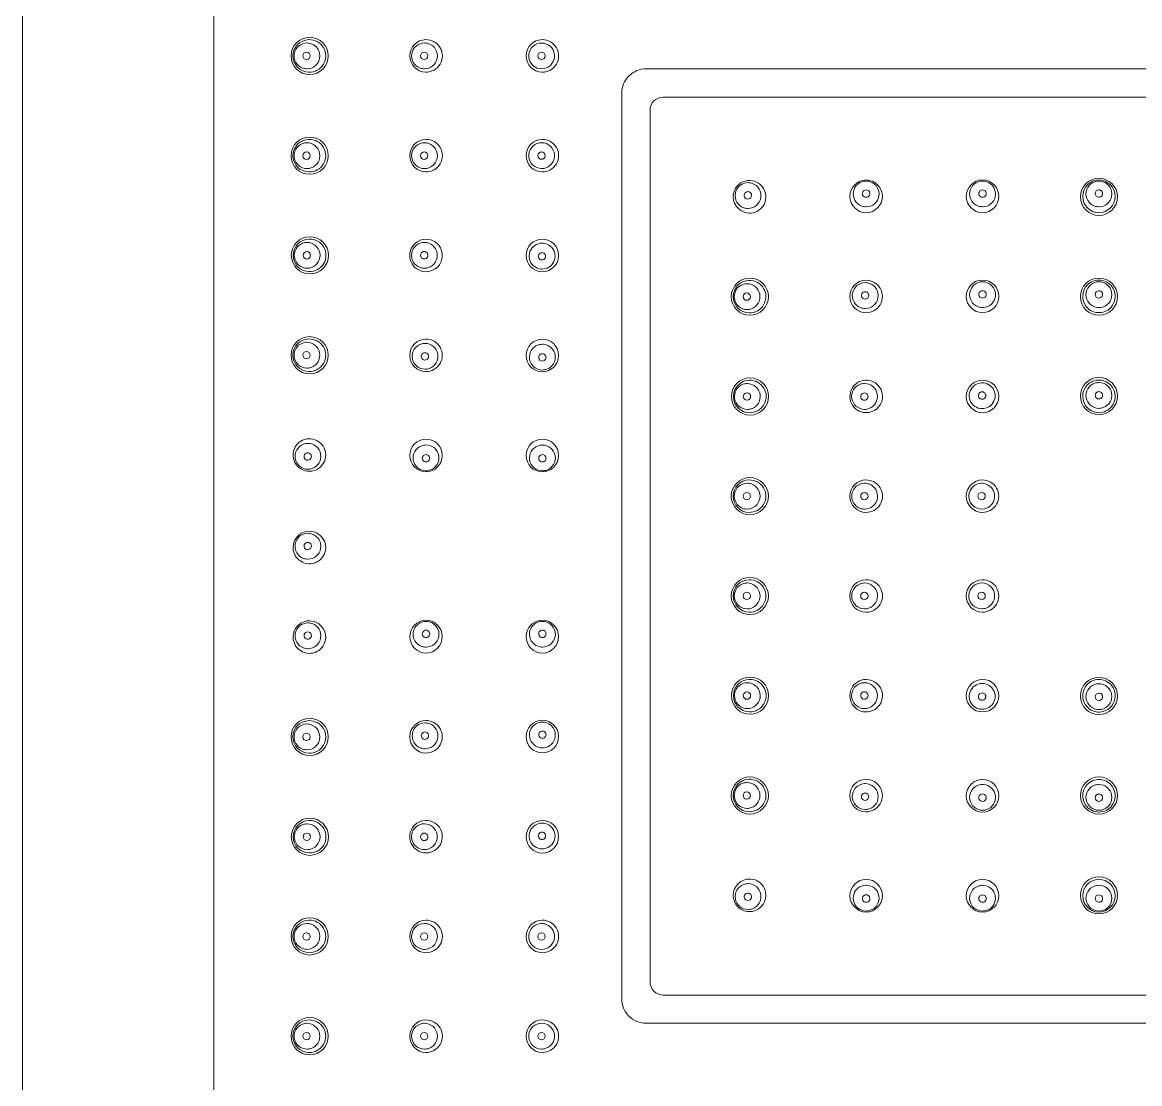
# Model space of a CAD drawing. Header units: metres. Extents: x -232 to 581, y 30 to 789.
# Drawn here: x 227.6627 to 227.7665, y 535.7945 to 535.893 of the extents above; entities that cross this region are included whole.
import ezdxf

# ---------------------------------------------------------------- set-up
doc = ezdxf.new("R2010")
doc.units = ezdxf.units.M
doc.layers.add('baños', color=140, linetype='Continuous', lineweight=0)
doc.styles.get("Standard").update_dxf_attribs({"font": 'arial.ttf'})

# ---------------------------------------------------------------- blocks, each defined once
blk = doc.blocks.new('A$C3bae67db')
at = {"layer": 'baños'}
for p, q in [((0.05567767941755619, 0.142043857970684), (0.05567767969631632, 0.05795731748658994)), ((0.1443225757108735, 0.142043857970684), (0.1443225754321134, 0.05795731748658994)), ((0.05830638234982644, 0.1404659088862488), (0.05830638234982644, 0.05953413947369057)), ((0.1416938727786032, 0.1404659088862488), (0.1416938727786032, 0.05953413947369057)), ((0.05953425239812304, 0.05830626942536554), (0.1404660027303066, 0.05830626942536554)), ((0.05795743052766511, 0.05567756672882496), (0.1420428246007646, 0.05567756672882496))]:
    blk.add_line(p, q, dxfattribs=at)
for points in [[(0.2000001275641807, 0.2000000241799569), (1.275641352549428e-07, 0.2000000241799569), (1.275641352549428e-07, 2.417995403902751e-08), (0.2000001275641807, 2.417995403902751e-08)], [(0.1822216636463319, 0.1822215602621071), (0.01777859148198413, 0.1822215602621071), (0.01777859148198413, 0.0177784880978038), (0.1822216636463319, 0.0177784880978038)]]:
    blk.add_lwpolyline(points, close=True, dxfattribs=at)
for centre, radius in [((0.06756904067282221, 0.1000025628189221), 0.001726273626168971), ((0.0768350682250798, 0.1000025628189221), 0.001726273626168971), ((0.08607355345083079, 0.1000025633621178), 0.001726273626168971), ((0.1139267016775989, 0.1000025633621178), 0.001726273626168971), ((0.1231651869033499, 0.1000025628189221), 0.001726273626168971), ((0.1324312144556075, 0.1000025628189221), 0.001726273626168971), ((0.09537011069431856, 0.0891052716333931), 0.0003427381330779128), ((0.1046301444341111, 0.0891052716333931), 0.0003427381330779128), ((0.0768350682250798, 0.0675740050237934), 0.001726273626168971), ((0.0861115584927461, 0.06759639730619682), 0.001726273626168971), ((0.09536712332959496, 0.0675740050237934), 0.001726273626168971), ((0.1046331317988347, 0.0675740050237934), 0.001726273626168971), ((0.1138886966356836, 0.06759639730619682), 0.001726273626168971), ((0.1231651869033499, 0.0675740050237934), 0.001726273626168971), ((0.05448229008286809, 0.04822083048440717), 0.0003427381330779128), ((0.06374232382266065, 0.04822083048440717), 0.0003427381330779128), ((0.1362579313056553, 0.04822083048440717), 0.0003427381330779128), ((0.1455179650454479, 0.04822083048440717), 0.0003427381330779128), ((0.0544796976509847, 0.02668658888557829), 0.001726273626168971), ((0.06374570612022445, 0.02668658888557829), 0.001726273626168971), ((0.07300127095707332, 0.0267089811679817), 0.001726273626168971), ((0.08227776122473962, 0.02668658888557829), 0.001726273626168971), ((0.1177224939035764, 0.02668658888557829), 0.001726273626168971), ((0.1269989841712427, 0.0267089811679817), 0.001726273626168971), ((0.1362545490080915, 0.02668658888557829), 0.001726273626168971), ((0.1455205574773313, 0.02668658888557829), 0.001726273626168971)]:
    blk.add_circle(centre, radius, dxfattribs=at)
for centre, radius, start, end in [((0.06752492246909014, 0.09998721846408642), 0.00152379913724904, 0.4815084169714707, 179.5184915830285), ((0.06729974801027083, 0.1000101427001923), 0.001193729488785252, 359.5143326426547, 160.681163080058), ((0.07680050007337513, 0.1000014306518366), 0.001506514668338149, 126.6365019344265, 180.0534909585633), ((0.07665631512116988, 0.1000060685709556), 0.001197938431549503, 359.8323604302385, 160.4660116733307), ((0.07680935043521231, 0.0999902052850743), 0.00152080370815291, 62.66042759306035, 126.6516953464654), ((0.0768158139161983, 0.1000000324133552), 0.001509106328667489, 15.44699995191785, 62.70706108587409), ((0.08609280775971229, 0.1000000329565509), 0.001509106328667489, 117.2929389141259, 164.5530000480822), ((0.08601186279378226, 0.1000060691141798), 0.001197938431549503, 19.53398832666936, 180.1676395697615), ((0.08609927124069827, 0.09999020582829843), 0.00152080370815291, 53.34830465353465, 117.3395724069396), ((0.08610812160253545, 0.1000014311950324), 0.001506514668338149, 359.9465090414367, 53.3634980655735), ((0.1138921335258942, 0.1000014311950324), 0.001506514668338149, 126.6365019344265, 180.0534909585633), ((0.1139883923346474, 0.1000060691141798), 0.001197938431549503, 359.8323604302385, 160.4660116733307), ((0.1139009838877314, 0.09999020582829843), 0.00152080370815291, 62.66042759306035, 126.6516953464654), ((0.1139074473687174, 0.1000000329565509), 0.001509106328667489, 15.44699995191785, 62.70706108587409), ((0.1231844412122314, 0.1000000324133552), 0.001509106328667489, 117.2929389141259, 164.5530000480822), ((0.1233439400072598, 0.1000060685709556), 0.001197938431549503, 19.53398832666936, 180.1676395697615), ((0.1231909046932174, 0.0999902052850743), 0.00152080370815291, 53.34830465353465, 117.3395724069396), ((0.1231997550550545, 0.1000014306518366), 0.001506514668338149, 359.9465090414367, 53.3634980655735), ((0.1324753326595669, 0.09998721846408642), 0.00152379913724904, 0.4815084169714707, 179.5184915830285), ((0.1327005071181588, 0.1000101427001923), 0.001193729488785252, 19.31883691994197, 180.4856673573453), ((0.06752492246909014, 0.1000179995156927), 0.001523851350039296, 180.6758761340693, 359.3241238659307), ((0.0672976013526636, 0.09999550554436354), 0.001194191915340333, 179.7832012068268, 340.6623966942979), ((0.06733929721934828, 0.09999552636644893), 0.001235887417606161, 160.6482721695431, 179.7914807641896), ((0.06726274891474304, 0.1000045086041936), 0.0003407503923429775, 359.2459407059762, 180.7540592940236), ((0.06726274891474304, 0.1000005923474347), 0.0003407213562947965, 180.0955432162111, 359.9044567837889), ((0.06728559987385552, 0.1000025060600578), 0.001207837290240649, 340.537568001467, 359.8822677890739), ((0.07680047862771744, 0.1000036135259492), 0.001506496842203655, 180.1365117840078, 235.2142598131893), ((0.0766619757325202, 0.1000025931878596), 0.001204436081000226, 160.4002387764176, 180.1222094087611), ((0.07665547595178168, 0.09999905347057592), 0.001197933953633447, 179.9535721002179, 340.4661922248824), ((0.0766313511673502, 0.1000034532294691), 0.0003418063086853633, 359.4251909468629, 180.574809053137), ((0.0766313511673502, 0.1000016607745167), 0.0003417930261405343, 180.2743482528581, 359.7256517471419), ((0.07664981364308687, 0.1000025335788948), 0.001204434782080665, 340.4002334721913, 0.001426747796174793), ((0.07682200609218626, 0.100002391987168), 0.001502509496179472, 325.0549561738853, 15.42316380291073), ((0.08608661558372432, 0.1000023925303921), 0.001502509496179472, 164.5768361970892, 214.9450438261147), ((0.08601836427186527, 0.1000025341220905), 0.001204434782080665, 179.9985732522038, 199.5997665278087), ((0.08601270196317046, 0.09999905401377163), 0.001197933953633447, 199.5338077751176, 0.04642789978211763), ((0.0860008266408272, 0.1000034537726933), 0.0003418063086853633, 359.4251909468629, 180.574809053137), ((0.0860008266408272, 0.1000016613177408), 0.0003417930261405343, 180.2743482528581, 359.7256517471419), ((0.08610814304819314, 0.1000036140691734), 0.001506496842203655, 304.7857401868107, 359.8634882159906), ((0.08600620218243193, 0.1000025937310554), 0.001204436081000226, 359.8777905912389, 19.59976122358242), ((0.1138921120802365, 0.1000036140691734), 0.001506496842203655, 180.1365117840078, 235.2142598131893), ((0.1139940529459977, 0.1000025937310554), 0.001204436081000226, 160.4002387764176, 180.1222094087611), ((0.1139875531652592, 0.09999905401377163), 0.001197933953633447, 179.9535721002179, 340.4661922248824), ((0.1139994284876025, 0.1000034537726933), 0.0003418063086853633, 359.4251909468629, 180.574809053137), ((0.1139994284876025, 0.1000016613177408), 0.0003417930261405343, 180.2743482528581, 359.7256517471419), ((0.1139818908565644, 0.1000025341220905), 0.001204434782080665, 340.4002334721913, 0.001426747796174793), ((0.1139136395447053, 0.1000023925303921), 0.001502509496179472, 325.0549561738853, 15.42316380291073), ((0.1231782490362434, 0.100002391987168), 0.001502509496179472, 164.5768361970892, 214.9450438261147), ((0.1233504414853428, 0.1000025335788948), 0.001204434782080665, 179.9985732522038, 199.5997665278087), ((0.1233447791768754, 0.09999905347057592), 0.001197933953633447, 199.5338077751176, 0.04642789978211763), ((0.1233689039610795, 0.1000034532294691), 0.0003418063086853633, 359.4251909468629, 180.574809053137), ((0.1233689039610795, 0.1000016607745167), 0.0003417930261405343, 180.2743482528581, 359.7256517471419), ((0.1231997765007122, 0.1000036135259492), 0.001506496842203655, 304.7857401868107, 359.8634882159906), ((0.1233382793959095, 0.1000025931878596), 0.001204436081000226, 359.8777905912389, 19.59976122358242), ((0.1324753326595669, 0.1000179995156927), 0.001523851350039296, 180.6758761340693, 359.3241238659307), ((0.1327146552545742, 0.1000025060600578), 0.001207837290240649, 180.1177322109262, 199.462431998533), ((0.1327026537757661, 0.09999550554436354), 0.001194191915340333, 199.3376033057018, 0.2167987931731728), ((0.1327375062136866, 0.1000045086041936), 0.0003407503923429775, 359.2459407059762, 180.7540592940236), ((0.1327375062136866, 0.1000005923474347), 0.0003407213562947965, 180.0955432162111, 359.9044567837889), ((0.1326609579090814, 0.09999552636644893), 0.001235887417606161, 0.2085192358103739, 19.35172783045692), ((0.07680913716711757, 0.1000129524994904), 0.001519107682017091, 235.1470028587918, 325.0064798470243), ((0.08609948450879301, 0.1000129530427145), 0.001519107682017091, 214.9935201529758, 304.8529971412081), ((0.1139007706196367, 0.1000129530427145), 0.001519107682017091, 235.1470028587918, 325.0064798470243), ((0.1231911179613121, 0.1000129524994904), 0.001519107682017091, 214.9935201529758, 304.8529971412081), ((0.06752527882002823, 0.08917733031159258), 0.001523801172583426, 0.5747514779052038, 179.4262465459042), ((0.06730058426768437, 0.08919975367322053), 0.001193765215403577, 359.6365954075218, 160.6779287406165), ((0.07680929635802158, 0.08918567323299698), 0.001515209523409549, 0.2469365196410936, 179.7554027190644), ((0.07665732812273518, 0.0891941807547525), 0.001198002774692498, 4.349572792468204, 160.4590152359306), ((0.08610443643209464, 0.08918427319206756), 0.001515209523409549, 0.244597280935595, 179.7530634803589), ((0.08603850400498914, 0.08917485403923564), 0.001195045438537086, 21.80722765049478, 157.7672225745089), ((0.0953673287696688, 0.0891897944403226), 0.001508196546264781, 359.5063520397071, 180.4925711315599), ((0.0953710932307672, 0.08911670710454445), 0.001200198361899698, 180.0407498063049, 160.2387492971683), ((0.1046329263587609, 0.0891897944403226), 0.001508196546264781, 359.5074288684401, 180.4936479602929), ((0.1046291618976625, 0.08911670710454445), 0.001200198361899698, 19.76125070283169, 359.9592501936951), ((0.113895818696335, 0.08918427319206756), 0.001515209523409549, 0.2469365196410936, 179.7554027190644), ((0.1139617511234405, 0.08917485403923564), 0.001195045438537086, 22.2327774254911, 158.1927723495052), ((0.1231909587704081, 0.08918567323299698), 0.001515209523409549, 0.244597280935595, 179.7530634803589), ((0.1233429270056945, 0.0891941807547525), 0.001198002774692498, 19.54098476406944, 175.6504272075318), ((0.1324749763084014, 0.08917733031159258), 0.001523801172583426, 0.5737534540958034, 179.4252485220948), ((0.1326996708607453, 0.08919975367322053), 0.001193765215403577, 19.32207125938354, 180.3634045924782), ((0.06731282925346704, 0.08919229810322093), 0.001207791056576054, 160.5363707333084, 180.0027336194925), ((0.06726370329096198, 0.08919407473907626), 0.0003407568798300127, 359.346075732061, 180.3246311100405), ((0.07666289127263326, 0.08919085208759014), 0.001204359554630129, 160.3983028553304, 180.0015083034943), ((0.07663254876996461, 0.08919135762729269), 0.0003418119665338834, 359.8484264500146, 180.1447206987231), ((0.07664612589400122, 0.08919191523292369), 0.001209345381516621, 340.4185567370939, 4.416346836907331), ((0.08603844434941266, 0.08915878990091386), 0.001201160736598691, 157.0568312886519, 212.9165601568608), ((0.08602225556199983, 0.08915283907781912), 0.0003418119665338834, 359.8552793012769, 180.1515735499855), ((0.08603844435623387, 0.08915878990261916), 0.001201160729709154, 351.2970901245022, 22.51761903481964), ((0.09529917106959829, 0.08913625529719837), 0.001128460337495796, 160.0025846814546, 181.0359251744131), ((0.1047010840588314, 0.08913625529719837), 0.001128460337495796, 358.9640748255869, 19.99741531854547), ((0.1139618107721958, 0.08915878990261916), 0.001201160729709154, 157.4823809651803, 188.7029098754976), ((0.1139779995664298, 0.08915283907781912), 0.0003418119665338834, 359.8484264500146, 180.1447206987231), ((0.113961810779017, 0.08915878990091386), 0.001201160736598691, 327.0834398431392, 22.94316871134812), ((0.1233541292344285, 0.08919191523292369), 0.001209345381516621, 175.5836531630927, 199.5814432629045), ((0.1233677063584651, 0.08919135762729269), 0.0003418119665338834, 359.8552793012769, 180.1515735499855), ((0.1233373638557964, 0.08919085208759014), 0.001204359554630129, 359.9984916965058, 19.6016971446696), ((0.1327365518374677, 0.08919407473907626), 0.0003407568798300127, 359.6753688899595, 180.6539242679389), ((0.13268742587519, 0.08919229810322093), 0.001207791056576054, 359.9972663805075, 19.46362926669158), ((0.06752527855149992, 0.08920814127750276), 0.001523803867774046, 180.5847748674714, 359.4162231563053), ((0.06729877940477991, 0.08918466896670196), 0.001193765217027741, 179.636596389109, 340.6779286321186), ((0.06726369211531846, 0.08919018572040471), 0.0003407458622599414, 179.6707068420732, 359.9999999999364), ((0.06728653441490451, 0.08919212453655945), 0.001207791059114692, 340.5363707599155, 0.002732610598238034), ((0.07680929608221732, 0.08919918448349762), 0.001515211808342921, 180.2663152946292, 359.7360239440766), ((0.07665652931444811, 0.08918731661173496), 0.001198002720139636, 179.8324281218217, 340.459017457677), ((0.07663254866423586, 0.08918959001353954), 0.0003418119665339049, 179.8484264500145, 0.1447206987231602), ((0.08610443670789891, 0.0891977844425682), 0.001515211808342921, 180.2639760559234, 359.7336847053708), ((0.08603844434895791, 0.08915878990125492), 0.001201160737011495, 212.9165601055092, 351.2970902225019), ((0.08602225566772859, 0.0891510714640944), 0.0003418119665339049, 179.8552793012768, 0.1515735499854856), ((0.09536732874329346, 0.08918700170280403), 0.001508175096699564, 180.3864785172691, 359.6124446539787), ((0.1046329263851362, 0.08918700170280403), 0.001508175096699564, 180.3875553460212, 359.6135214827309), ((0.1138958184205308, 0.0891977844425682), 0.001515211808342921, 180.2663152946292, 359.7360239440766), ((0.1139618107794718, 0.08915878990125492), 0.001201160737011495, 188.7029097774981, 327.0834398944908), ((0.1139779994607011, 0.0891510714640944), 0.0003418119665339049, 179.8484264500145, 0.1447206987231602), ((0.1231909590462124, 0.08919918448349762), 0.001515211808342921, 180.2639760559234, 359.7336847053708), ((0.1233437258139816, 0.08918731661173496), 0.001198002720139636, 199.5409825423229, 0.1675718781782871), ((0.1233677064641938, 0.08918959001353954), 0.0003418119665339049, 179.8552793012768, 0.1515735499854856), ((0.1324749765769297, 0.08920814127750276), 0.001523803867774046, 180.5837768436947, 359.4152251325286), ((0.1327137207135252, 0.08919212453655945), 0.001207791059114692, 179.9972673894018, 199.4636292400845), ((0.1327014757236498, 0.08918466896670196), 0.001193765217027741, 199.3220713678814, 0.3634036108910048), ((0.1327365630131112, 0.08919018572040471), 0.0003407458622599414, 180.0000000000635, 0.3292931579268081), ((0.06752622073366865, 0.0783676869765415), 0.001523560504830024, 0.5584262577229699, 179.4438626310407), ((0.06730323483333223, 0.07838901595476244), 0.001193893552601191, 359.6382842799194, 160.6700129615116), ((0.07682554912815931, 0.07837585614284848), 0.001510635915196017, 359.5106951228642, 180.5562638595077), ((0.07673669497097535, 0.07829296384556272), 0.001200943033476937, 359.9331528515922, 160.1968952919805), ((0.08610270852994972, 0.07839207688228811), 0.001507949430811743, 358.7861149333493, 167.2863113225147), ((0.08610787517994822, 0.07822999281943765), 0.001200943033476937, 19.80310470801955, 180.0668471484078), ((0.09536749553893742, 0.07839150085185764), 0.001508573317714411, 358.8207356911439, 181.1783762100055), ((0.09536814589654341, 0.07823566580440655), 0.00120197248215199, 0.1605960866830021, 160.2331046607045), ((0.1046327595894923, 0.07839150085185764), 0.001508573317714411, 358.8216237899945, 181.1792643088561), ((0.1046321092318863, 0.07823566580440655), 0.00120197248215199, 19.76689533929529, 179.839403913317), ((0.1138975465984799, 0.07839207688228811), 0.001507949430811743, 12.71368867748525, 181.2138850666507), ((0.1138923799484814, 0.07822999281943765), 0.001200943033476937, 359.9331528515922, 160.1968952919805), ((0.1231747060002704, 0.07837585614284848), 0.001510635915196017, 359.4437361404923, 180.4893048771358), ((0.1232635601574543, 0.07829296384556272), 0.001200943033476937, 19.80310470801955, 180.0668471484078), ((0.132474034394761, 0.0783676869765415), 0.001523560504830024, 0.5561373689593011, 179.441573742277), ((0.1326970202950974, 0.07838901595476244), 0.001193893552601191, 19.32998703848845, 180.3617157200807), ((0.0675262201329474, 0.0783977629684145), 0.001523564837230641, 180.5749321923367, 359.4273566964525), ((0.06730147437173173, 0.07837419070545337), 0.00119389333313216, 179.6410510969565, 340.6700218788732), ((0.06731527943469473, 0.07838172810874511), 0.00120767496975197, 160.5328952513857, 180.002746965788), ((0.06726664149067574, 0.07837950938019134), 0.0003407760450880885, 179.6740150187168, 0.3195815854410826), ((0.06726664170508911, 0.0783833489728849), 0.0003407760450881728, 359.6740150186533, 180.3195815855062), ((0.0672894296246227, 0.07838147879927959), 0.001207674969753276, 340.5328952600327, 0), ((0.07682554874776315, 0.07837650696605891), 0.001510641993610608, 180.5809473250861, 359.4860116572814), ((0.07673755557897266, 0.07829406342468559), 0.001200928035992184, 179.92580103304, 340.1673369226742), ((0.07673634930023354, 0.07829561864559054), 0.00119972075021922, 160.3105915023508, 180), ((0.07672299392032755, 0.07828035006203748), 0.0003424123588572697, 359.9019781301491, 179.907487058293), ((0.0767229938655305, 0.07828031713778927), 0.0003424123588573842, 179.9019778471349, 359.9074873413071), ((0.07673791822156772, 0.07829149877172625), 0.001199718968097798, 340.2766783095563, 0.003053155092960894), ((0.08610123918919044, 0.07838004721005376), 0.001509211767642307, 166.828532229629, 359.243894026229), ((0.08610665192958322, 0.07822852774560118), 0.001199718968097798, 179.996946844907, 199.7233216904437), ((0.08610701457195091, 0.07823109239856052), 0.001200928035992184, 199.8326630773257, 0.07419896695995848), ((0.08612157623059602, 0.078217379035884), 0.0003424123588572697, 0.09251294170702966, 180.0980218698508), ((0.08612157628539308, 0.0782173461116642), 0.0003424123588573842, 180.0925126586928, 0.09802215286506169), ((0.08610822085069003, 0.07823264761946547), 0.00119972075021922, 0, 19.68940849764915), ((0.09536749544457734, 0.07837916770522924), 0.001508369991397104, 180.7099927432195, 359.2891192542868), ((0.09536296503841868, 0.0782389326812094), 0.001195992791243886, 160.2964487053673, 179.9991928352202), ((0.0953689405916407, 0.07824231153565364), 0.001201973046303671, 180.1602606542315, 340.0846719199311), ((0.09536871337598996, 0.0782146922411684), 0.0003427171174496419, 0.1454795033560317, 179.8585834045856), ((0.09536871331505381, 0.07821640832047905), 0.000342717117449731, 180.1454795032274, 359.8585834046492), ((0.0953741167763269, 0.0782390521825036), 0.001195996880989198, 340.1470106921285, 359.9991694389859), ((0.1046327596838523, 0.07837916770522924), 0.001508369991397104, 180.7108807457132, 359.2900072567805), ((0.1046261383523301, 0.0782390521825036), 0.001195996880989198, 180.0008305610141, 199.8529893078715), ((0.104631314536789, 0.07824231153565364), 0.001201973046303671, 199.915328080069, 359.8397393457685), ((0.1046315417524397, 0.0782146922411684), 0.0003427171174496419, 0.1414165954143968, 179.854520496644), ((0.1046315418133759, 0.07821640832047905), 0.000342717117449731, 180.1414165953509, 359.8545204967726), ((0.104637290090011, 0.0782389326812094), 0.001195992791243886, 0.0008071647797915169, 19.70355129463271), ((0.1138990159392392, 0.07838004721005376), 0.001509211767642307, 180.756105973771, 13.17146777037103), ((0.1138932405564788, 0.07823109239856052), 0.001200928035992184, 179.92580103304, 340.1673369226742), ((0.1138920342777396, 0.07823264761946547), 0.00119972075021922, 160.3105915023508, 180), ((0.1138786788430366, 0.0782173461116642), 0.0003424123588573842, 179.9019778471349, 359.9074873413071), ((0.1138786788978337, 0.078217379035884), 0.0003424123588572697, 359.9019781301491, 179.907487058293), ((0.1138936031990738, 0.07822852774560118), 0.001199718968097798, 340.2766783095563, 0.003053155092960894), ((0.1231747063806665, 0.07837650696605891), 0.001510641993610608, 180.5139883427186, 359.4190526749139), ((0.1232623369068619, 0.07829149877172625), 0.001199718968097798, 179.996946844907, 199.7233216904437), ((0.123262699549457, 0.07829406342468559), 0.001200928035992184, 199.8326630773257, 0.07419896695995848), ((0.1232772612081021, 0.07828035006203748), 0.0003424123588572697, 0.09251294170702966, 180.0980218698508), ((0.1232772612628992, 0.07828031713778927), 0.0003424123588573842, 180.0925126586928, 0.09802215286506169), ((0.1232639058281961, 0.07829561864559054), 0.00119972075021922, 0, 19.68940849764915), ((0.1324740349954823, 0.0783977629684145), 0.001523564837230641, 180.5726433035458, 359.4250678076634), ((0.1327108255040343, 0.07838147879927959), 0.001207674969753276, 180, 199.4671047399674), ((0.1326987807566979, 0.07837419070545337), 0.00119389333313216, 199.3299781211269, 0.3589489030434814), ((0.1327336134233406, 0.0783833489728849), 0.0003407760450881728, 359.6804184144938, 180.3259849813467), ((0.1327336136377539, 0.07837950938019134), 0.0003407760450880885, 179.6804184145589, 0.3259849812831996), ((0.1326849756937349, 0.07838172810874511), 0.00120767496975197, 359.997253034212, 19.4671047486143), ((0.06757577863658071, 0.06754246966197996), 0.001521988814155353, 80.54815256121562, 211.633336167478), ((0.06744739869321847, 0.06741161615038749), 0.001200817506817739, 359.9068270054257, 160.0843865683467), ((0.06757360806199131, 0.0675587707196641), 0.001506273214753162, 319.5304199536451, 80.36488295535518), ((0.07683599266800911, 0.06755994871695492), 0.001508967363600021, 357.8229479661159, 182.0301807567156), ((0.0768361336767498, 0.06731439095414515), 0.001202472454991783, 0.3589689066509878, 160.1830485852777), ((0.08611063404958941, 0.06758234099935834), 0.001508967363600021, 357.9698192432843, 182.1770520338841), ((0.0861104930410761, 0.06733678323654857), 0.001202472454991783, 19.81695141472233, 179.641031093349), ((0.09536732375926249, 0.06756132956913774), 0.001508910434373833, 357.9993150835641, 182.0003996025396), ((0.09536676056376336, 0.06731936279231121), 0.001202398407140004, 0.3318408663501854, 160.2005550083285), ((0.1046329313691672, 0.06756132956913774), 0.001508910434373833, 357.9996003974603, 182.0006849164359), ((0.1046334945648937, 0.06731936279231121), 0.001202398407140004, 19.79944499167146, 179.6681591336499), ((0.1138896210788403, 0.06758234099935834), 0.001508967363600021, 357.8229479661159, 182.0301807567156), ((0.1138897620873536, 0.06733678323654857), 0.001202472454991783, 0.3589689066509878, 160.1830485852777), ((0.1231642624604206, 0.06755994871695492), 0.001508967363600021, 357.9698192432843, 182.1770520338841), ((0.1231641214516799, 0.06731439095414515), 0.001202472454991783, 19.81695141472233, 179.641031093349), ((0.1324266470664384, 0.0675587707196641), 0.001506273214753162, 99.63511704464473, 220.4695800463546), ((0.1325528564352112, 0.06741161615038749), 0.001200817506817739, 19.91561343165329, 180.0931729945744), ((0.132424476491849, 0.06754246966197996), 0.001521988814155353, 328.3666638325218, 99.45184743878438), ((0.06744492393198698, 0.06741844311735434), 0.00119617823364954, 160.3514577205625, 180.0058689435308), ((0.06742947758010587, 0.06739314287329279), 0.0003417448353014675, 143.4591566175692, 215.8037251876988), ((0.06742879027405024, 0.0673927519154276), 0.0003414261719296849, 69.53359209067591, 143.3377727266896), ((0.06742884736917176, 0.06739080462619285), 0.0003432313649668054, 353.593148223272, 69.65618205706909), ((0.07683595447673497, 0.06753015113638838), 0.001508167584307319, 180.8988493815665, 359.0998149017747), ((0.07682412820707896, 0.06732174835760674), 0.001188687084480606, 160.3205009243842, 179.9977989997734), ((0.07683718328979694, 0.06728423467964006), 0.0003427216785175545, 0.3316643734356975, 179.6745511584029), ((0.08611067224109092, 0.06755254341882022), 0.001508167584307319, 180.9001850982251, 359.1011506184335), ((0.08610944342802895, 0.0673066269620719), 0.0003427216785175545, 0.325448841597066, 179.6683356265643), ((0.08612249851051956, 0.06734414064001015), 0.001188687084480606, 0.002201000226615922, 19.67949907561579), ((0.09536732368673029, 0.06753224788808865), 0.001508175294152605, 180.8961877184803, 359.1035269676771), ((0.09535497519681257, 0.06732625400791648), 0.001188978101211688, 160.3206322798199, 179.9979251928167), ((0.09536760711961279, 0.06728917523130207), 0.0003427214496676189, 0.3212440237048805, 179.6801582375024), ((0.1046329314416994, 0.06753224788808865), 0.001508175294152605, 180.8964730323229, 359.1038122815197), ((0.1046326480088169, 0.06728917523130207), 0.0003427214496676189, 0.319841762497594, 179.6787559762952), ((0.1046452799316171, 0.06732625400791648), 0.001188978101211688, 0.002074807183306674, 19.67936772018006), ((0.1138895828873387, 0.06755254341882022), 0.001508167584307319, 180.8988493815665, 359.0998149017747), ((0.1138777566179101, 0.06734414064001015), 0.001188687084480606, 160.3205009243842, 179.9977989997734), ((0.1138908117004007, 0.0673066269620719), 0.0003427216785175545, 0.3316643734356975, 179.6745511584029), ((0.1231643006516947, 0.06753015113638838), 0.001508167584307319, 180.9001850982251, 359.1011506184335), ((0.1231630718386327, 0.06728423467964006), 0.0003427216785175545, 0.325448841597066, 179.6683356265643), ((0.1231761269213507, 0.06732174835760674), 0.001188687084480606, 0.002201000226615922, 19.67949907561579), ((0.1325714077592579, 0.06739080462619285), 0.0003432313649668054, 110.3438179429309, 186.4068517767278), ((0.1325714648543794, 0.0673927519154276), 0.0003414261719296849, 36.66222727331041, 110.4664079093241), ((0.1325707775483238, 0.06739314287329279), 0.0003417448353014675, 324.1962748123012, 36.54084338243083), ((0.1325553311964427, 0.06741844311735434), 0.00119617823364954, 359.9941310564691, 19.64854227943749), ((0.06744956593814777, 0.06741637321754723), 0.001200821812368165, 179.9070834077331, 340.0164505868464), ((0.06755888616902439, 0.06754782574898144), 0.001510474982378461, 212.1423970633515, 320.2087241241978), ((0.06743122423284831, 0.06739365621933047), 0.0003434622621792048, 215.7027211554143, 279.638193328027), ((0.06743161916568852, 0.06739068123007286), 0.000340463161306216, 279.6564916593664, 353.5617333049892), ((0.06745204315046749, 0.06740953993729448), 0.001196171468180108, 340.2835028898117, 0.005914314197119606), ((0.07683789637843574, 0.06732932927223345), 0.001202478864778748, 180.359042434974, 339.950480320251), ((0.07683718307652043, 0.06728816526076997), 0.0003427216785174244, 180.3316643732419, 359.6745511585951), ((0.07684987977717128, 0.06732197217404945), 0.001188702755491038, 340.0855827822089, 359.9977080007025), ((0.08609674694065461, 0.06734436445645287), 0.001188702755491038, 180.0022919992975, 199.9144172177909), ((0.08610873033916278, 0.06735172155466529), 0.001202478864778748, 200.049519679749, 359.640957565026), ((0.08610944364107809, 0.06731055754317339), 0.0003427216785174244, 180.3254488414049, 359.6683356267581), ((0.09536844225425511, 0.06733361572710095), 0.001202467430117421, 180.3487255595719, 339.9526601246038), ((0.09536760707254643, 0.06729300994097542), 0.0003427214496652206, 180.3212439525, 359.6801583086421), ((0.09538014580965637, 0.0673263715315997), 0.001188992995398989, 340.0872666414435, 359.9978397821129), ((0.1046201093187733, 0.0673263715315997), 0.001188992995398989, 180.0021602178871, 199.9127333585565), ((0.1046318128741746, 0.06733361572710095), 0.001202467430117421, 200.0473398753963, 359.651274440428), ((0.1046326480558832, 0.06729300994097542), 0.0003427214496652206, 180.3198416913579, 359.6787560475), ((0.1138915247892669, 0.06735172155466529), 0.001202478864778748, 180.359042434974, 339.950480320251), ((0.1138908114873516, 0.06731055754317339), 0.0003427216785174244, 180.3316643732419, 359.6745511585951), ((0.1139035081880024, 0.06734436445645287), 0.001188702755491038, 340.0855827822089, 359.9977080007025), ((0.1231503753512584, 0.06732197217404945), 0.001188702755491038, 180.0022919992975, 199.9144172177909), ((0.1231623587499939, 0.06732932927223345), 0.001202478864778748, 200.049519679749, 359.640957565026), ((0.1231630720519092, 0.06728816526076997), 0.0003427216785174244, 180.3254488414049, 359.6683356267581), ((0.1324413689594053, 0.06754782574898144), 0.001510474982378461, 219.7912758758021, 327.8576029366483), ((0.1325482119779622, 0.06740953993729448), 0.001196171468180108, 179.9940856858028, 199.7164971101882), ((0.1325506891902819, 0.06741637321754723), 0.001200821812368165, 199.9835494131534, 0.09291659226688478), ((0.1325686359629685, 0.06739068123007286), 0.000340463161306216, 186.4382666950108, 260.3435083406337), ((0.1325690308955814, 0.06739365621933047), 0.0003434622621792048, 260.361806671973, 324.2972788445857), ((0.05953425239812304, 0.05953413947369057), 0.001227870048324664, 180.000000010199, 269.9999999974336), ((0.1404660027303066, 0.05953413947369057), 0.001227870048324664, 270.0000000025664, 359.999999989801), ((0.05795630335677515, 0.05795619038922695), 0.002278623939186942, 179.9716592442715, 270.0283426059618), ((0.1420439517716545, 0.05795619038922695), 0.002278623939186942, 269.971657394038, 0.02834075572858865), ((0.05447950815821834, 0.04830535329136509), 0.001508196546264781, 359.5063520397071, 180.4925711315599), ((0.05448327261931674, 0.04823226595558694), 0.001200198361899698, 180.0407498063049, 160.2387492971683), ((0.0637451057473104, 0.04830535329136509), 0.001508196546264781, 359.5074288684401, 180.4936479602929), ((0.063741341286212, 0.04823226595558694), 0.001200198361899698, 19.76125070283169, 359.9592501936951), ((0.07300799808488456, 0.04829983204311006), 0.001515209523409549, 0.2469365196410936, 179.7554027190644), ((0.07307393051199007, 0.04829041289027813), 0.001195045438537086, 22.2327774254911, 158.1927723495052), ((0.08230313815895762, 0.04830123208403947), 0.001515209523409549, 0.244597280935595, 179.7530634803589), ((0.08245510639424403, 0.04830973960579499), 0.001198002774692498, 19.54098476406944, 175.6504272075318), ((0.09158715569695097, 0.04829288916263508), 0.001523801172583426, 0.5737534540958034, 179.4252485220948), ((0.09181185024929484, 0.04831531252426302), 0.001193765215403577, 19.32207125938375, 180.3634045924782), ((0.108413099431365, 0.04829288916263508), 0.001523801172583426, 0.5747514779052038, 179.4262465459042), ((0.1081884048790211, 0.04831531252426302), 0.001193765215403577, 359.6365954075218, 160.6779287406167), ((0.1176971169693584, 0.04830123208403947), 0.001515209523409549, 0.2469365196410936, 179.7554027190644), ((0.117545148734072, 0.04830973960579499), 0.001198002774692498, 4.349572792468204, 160.4590152359306), ((0.1269922570434314, 0.04829983204311006), 0.001515209523409549, 0.244597280935595, 179.7530634803589), ((0.1269263246163259, 0.04829041289027813), 0.001195045438537086, 21.80722765049478, 157.7672225745089), ((0.1362551493810056, 0.04830535329136509), 0.001508196546264781, 359.5063520397071, 180.4925711315599), ((0.136258913842104, 0.04823226595558694), 0.001200198361899698, 180.0407498063049, 160.2387492971683), ((0.1455207469700976, 0.04830535329136509), 0.001508196546264781, 359.5074288684401, 180.4936479602929), ((0.1455169825089992, 0.04823226595558694), 0.001200198361899698, 19.76125070283169, 359.9592501936951), ((0.05447950813184299, 0.04830256055384652), 0.001508175096699564, 180.3864785172691, 359.6124446539787), ((0.05441135045814782, 0.04825181414821245), 0.001128460337495796, 160.0025846814546, 181.0359251744131), ((0.06374510577368575, 0.04830256055384652), 0.001508175096699564, 180.3875553460212, 359.6135214827309), ((0.06381326344738092, 0.04825181414821245), 0.001128460337495796, 358.9640748255869, 19.99741531854547), ((0.0730079978090803, 0.0483133432936107), 0.001515211808342921, 180.2663152946292, 359.7360239440766), ((0.07307399016074534, 0.04827434875366166), 0.001201160729709154, 157.4823809651806, 188.7029098754977), ((0.0730739901680213, 0.04827434875229741), 0.001201160737011495, 188.7029097774981, 327.0834398944905), ((0.07309017895497938, 0.04826839792886162), 0.0003418119665338834, 359.8484264500146, 180.1447206987231), ((0.07309017884925062, 0.04826663031510847), 0.0003418119665339049, 179.8484264500145, 0.1447206987231602), ((0.07307399016756655, 0.04827434875192793), 0.001201160736598691, 327.0834398431394, 22.94316871134834), ((0.08230313843476189, 0.04831474333454011), 0.001515211808342921, 180.2639760559234, 359.7336847053708), ((0.08246630862297799, 0.04830747408396618), 0.001209345381516621, 175.5836531630929, 199.5814432629045), ((0.0824559052025311, 0.04830287546277745), 0.001198002720139636, 199.5409825423227, 0.1675718781782871), ((0.08247988574701459, 0.04830691647830676), 0.0003418119665338834, 359.8552793012769, 180.1515735499855), ((0.08247988585274335, 0.04830514886458204), 0.0003418119665339049, 179.8552793012768, 0.1515735499854856), ((0.08244954324434595, 0.04830641093863264), 0.001204359554630129, 359.9984916965058, 19.6016971446696), ((0.09158715596547928, 0.04832370012851683), 0.001523803867774046, 180.5837768436947, 359.4152251325286), ((0.0918259001020747, 0.04830768338760194), 0.001207791059114692, 179.9972673894018, 199.4636292400843), ((0.0918136551121993, 0.04830022781774446), 0.001193765217027741, 199.3220713678814, 0.3634036108910048), ((0.09184873122601722, 0.04830963359011875), 0.0003407568798300127, 359.6753688899595, 180.6539242679389), ((0.09184874240166074, 0.04830574457144721), 0.0003407458622599414, 180.0000000000635, 0.3292931579268081), ((0.09179960526373954, 0.04830785695426343), 0.001207791056576054, 359.9972663805075, 19.4636292666918), ((0.1084130991628367, 0.04832370012851683), 0.001523803867774046, 180.5847748674714, 359.4162231563053), ((0.1081866000161167, 0.04830022781774446), 0.001193765217027741, 179.636596389109, 340.6779286321186), ((0.1082006498645764, 0.04830785695426343), 0.001207791056576054, 160.5363707333082, 180.0027336194925), ((0.1081515239022988, 0.04830963359011875), 0.0003407568798300127, 359.346075732061, 180.3246311100405), ((0.1081515127266552, 0.04830574457144721), 0.0003407458622599414, 179.6707068420732, 359.9999999999364), ((0.1081743550262413, 0.04830768338760194), 0.001207791059114692, 340.5363707599157, 0.002732610598238034), ((0.1176971166935541, 0.04831474333454011), 0.001515211808342921, 180.2663152946292, 359.7360239440766), ((0.1175443499257849, 0.04830287546277745), 0.001198002720139636, 179.8324281218217, 340.4590174576773), ((0.11755071188397, 0.04830641093863264), 0.001204359554630129, 160.3983028553304, 180.0015083034943), ((0.1175203693813014, 0.04830691647830676), 0.0003418119665338834, 359.8484264500146, 180.1447206987231), ((0.1175203692755726, 0.04830514886458204), 0.0003418119665339049, 179.8484264500145, 0.1447206987231602), ((0.117533946505338, 0.04830747408396618), 0.001209345381516621, 340.4185567370955, 4.416346836907127), ((0.1269922573192357, 0.0483133432936107), 0.001515211808342921, 180.2639760559234, 359.7336847053708), ((0.1269262649607494, 0.04827434875192793), 0.001201160736598691, 157.0568312886517, 212.9165601568606), ((0.1269262649602947, 0.04827434875229741), 0.001201160737011495, 212.9165601055094, 351.2970902225019), ((0.1269100761733366, 0.04826839792886162), 0.0003418119665338834, 359.8552793012769, 180.1515735499855), ((0.1269100762790654, 0.04826663031510847), 0.0003418119665339049, 179.8552793012768, 0.1515735499854856), ((0.1269262649675706, 0.04827434875366166), 0.001201160729709154, 351.2970901245022, 22.51761903481942), ((0.1362551493546302, 0.04830256055384652), 0.001508175096699564, 180.3864785172691, 359.6124446539787), ((0.1361869916809351, 0.04825181414821245), 0.001128460337495796, 160.0025846814546, 181.0359251744131), ((0.145520746996473, 0.04830256055384652), 0.001508175096699564, 180.3875553460212, 359.6135214827309), ((0.1455889046701682, 0.04825181414821245), 0.001128460337495796, 358.9640748255869, 19.99741531854547), ((0.05447967492748695, 0.03750705970290014), 0.001508573317714411, 358.8207356911439, 181.1783762100055), ((0.05448032528509295, 0.03735122465544904), 0.00120197248215199, 0.1605960866830021, 160.2331046607047), ((0.06374493897804179, 0.03750705970290014), 0.001508573317714411, 358.8216237899945, 181.1792643088561), ((0.0637442886204358, 0.03735122465544904), 0.00120197248215199, 19.76689533929529, 179.839403913317), ((0.07300972598702948, 0.0375076357333306), 0.001507949430811743, 12.71368867748525, 181.2138850666507), ((0.07300455933703098, 0.03734555167048015), 0.001200943033476937, 359.9331528515922, 160.1968952919807), ((0.0822868853888199, 0.03749141499386255), 0.001510635915196017, 359.4437361404923, 180.4893048771358), ((0.08237573954600386, 0.03740852269660522), 0.001200943033476937, 19.80310470801976, 180.0668471484078), ((0.09158621378331055, 0.037483245827584), 0.001523560504830024, 0.5561373689593011, 179.441573742277), ((0.09180919968364698, 0.03750457480577651), 0.001193893552601191, 19.32998703848845, 180.3617157200807), ((0.1084140413450054, 0.037483245827584), 0.001523560504830024, 0.5584262577229699, 179.4438626310407), ((0.108191055444669, 0.03750457480577651), 0.001193893552601191, 359.6382842799194, 160.6700129615116), ((0.1177133697394961, 0.03749141499386255), 0.001510635915196017, 359.5106951228642, 180.5562638595077), ((0.1176245155823121, 0.03740852269660522), 0.001200943033476937, 359.9331528515922, 160.1968952919803), ((0.1269905291412865, 0.0375076357333306), 0.001507949430811743, 358.7861149333493, 167.2863113225147), ((0.126995695791285, 0.03734555167048015), 0.001200943033476937, 19.80310470801934, 180.0668471484078), ((0.1362553161502742, 0.03750705970290014), 0.001508573317714411, 358.8207356911439, 181.1783762100055), ((0.1362559665078802, 0.03735122465544904), 0.00120197248215199, 0.1605960866830021, 160.2331046607047), ((0.145520580200829, 0.03750705970290014), 0.001508573317714411, 358.8216237899945, 181.1792643088561), ((0.145519929843223, 0.03735122465544904), 0.00120197248215199, 19.76689533929529, 179.839403913317), ((0.05447967483312688, 0.03749472655624331), 0.001508369991397104, 180.7099927432195, 359.2891192542868), ((0.05447514442696821, 0.0373544915322519), 0.001195992791243886, 160.2964487053675, 179.9991928352202), ((0.05448089276453949, 0.03733025109221089), 0.0003427171174496419, 0.1454795033560317, 179.8585834045856), ((0.06374493907240186, 0.03749472655624331), 0.001508369991397104, 180.7108807457132, 359.2900072567805), ((0.06374372114098925, 0.03733025109221089), 0.0003427171174496419, 0.1414165954143968, 179.854520496644), ((0.06374946947856053, 0.0373544915322519), 0.001195992791243886, 0.0008071647797915169, 19.70355129463293), ((0.07301119532778877, 0.03749560606109625), 0.001509211767642307, 180.756105973771, 13.17146777037103), ((0.07300421366628917, 0.03734820647050796), 0.00119972075021922, 160.3105915023508, 180), ((0.07299085828638319, 0.03733293788692649), 0.0003424123588572697, 359.9019781301491, 179.907487058293), ((0.08228688576921606, 0.03749206581710141), 0.001510641993610608, 180.5139883427186, 359.4190526749139), ((0.08237451629541148, 0.03740705762276875), 0.001199718968097798, 179.996946844907, 199.7233216904439), ((0.08237487893800655, 0.03740962227572808), 0.001200928035992184, 199.8326630773255, 0.07419896695995848), ((0.08238944059665165, 0.03739590891305156), 0.0003424123588572697, 0.09251294170702966, 180.0980218698508), ((0.08238944065144871, 0.03739587598883176), 0.0003424123588573842, 180.0925126586928, 0.09802215286506169), ((0.08237608521674566, 0.03741117749663303), 0.00119972075021922, 0, 19.68940849764915), ((0.0915862143840318, 0.03751332181942857), 0.001523564837230641, 180.5726433035475, 359.4250678076634), ((0.09182300489258388, 0.03749703765032208), 0.001207674969753276, 180, 199.4671047399676), ((0.09181096014524748, 0.03748974955649587), 0.00119389333313216, 199.3299781211269, 0.3589489030434814), ((0.09184579281189009, 0.0374989078239274), 0.0003407760450881728, 359.6804184144938, 180.3259849813467), ((0.09184579302630347, 0.03749506823120541), 0.0003407760450880885, 179.6804184145589, 0.3259849812831996), ((0.09179715508228448, 0.0374972869597876), 0.00120767496975197, 359.997253034212, 19.4671047486143), ((0.1084140407442842, 0.03751332181942857), 0.001523564837230641, 180.5749321923367, 359.4273566964525), ((0.1081892949830685, 0.03748974955649587), 0.00119389333313216, 179.6410510969565, 340.6700218788732), ((0.1082031000460315, 0.0374972869597876), 0.00120767496975197, 160.5328952513857, 180.002746965788), ((0.1081544623164259, 0.0374989078239274), 0.0003407760450881728, 359.6740150186533, 180.3195815855062), ((0.1081544621020125, 0.03749506823120541), 0.0003407760450880885, 179.6740150187168, 0.3195815854410826), ((0.1081772502357321, 0.03749703765032208), 0.001207674969753276, 340.5328952600324, 0), ((0.1177133693590999, 0.03749206581710141), 0.001510641993610608, 180.5809473250861, 359.4860116572814), ((0.1176253761903094, 0.03740962227572808), 0.001200928035992184, 179.92580103304, 340.1673369226745), ((0.1176241699115703, 0.03741117749663303), 0.00119972075021922, 160.3105915023508, 180), ((0.1176108144768673, 0.03739587598883176), 0.0003424123588573842, 179.9019778471349, 359.9074873413071), ((0.1176108145316643, 0.03739590891305156), 0.0003424123588572697, 359.9019781301491, 179.907487058293), ((0.1176257388329045, 0.03740705762276875), 0.001199718968097798, 340.2766783095565, 0.003053155092960894), ((0.1269890598005272, 0.03749560606109625), 0.001509211767642307, 166.828532229629, 359.243894026229), ((0.1270093968419328, 0.03733293788692649), 0.0003424123588572697, 0.09251294170702966, 180.0980218698508), ((0.1269960414620268, 0.03734820647050796), 0.00119972075021922, 0, 19.68940849764915), ((0.1362553160559141, 0.03749472655624331), 0.001508369991397104, 180.7099927432195, 359.2891192542868), ((0.1362507856497555, 0.0373544915322519), 0.001195992791243886, 160.2964487053675, 179.9991928352202), ((0.1362565339873267, 0.03733025109221089), 0.0003427171174496419, 0.1454795033560317, 179.8585834045856), ((0.1455205802951891, 0.03749472655624331), 0.001508369991397104, 180.7108807457132, 359.2900072567805), ((0.1455193623637765, 0.03733025109221089), 0.0003427171174496419, 0.1414165954143968, 179.854520496644), ((0.1455251107013478, 0.0373544915322519), 0.001195992791243886, 0.0008071647797915169, 19.7035512946325), ((0.05448111998019023, 0.03735787038669613), 0.001201973046303671, 180.1602606542332, 340.0846719199311), ((0.05448089270360335, 0.03733196717152154), 0.000342717117449731, 180.1454795032274, 359.8585834046492), ((0.05448629616487644, 0.03735461103354609), 0.001195996880989198, 340.1470106921285, 359.9991694389859), ((0.06373831774087968, 0.03735461103354609), 0.001195996880989198, 180.0008305610141, 199.8529893078715), ((0.06374349392533851, 0.03735787038669613), 0.001201973046303671, 199.915328080069, 359.8397393457685), ((0.0637437212019254, 0.03733196717152154), 0.000342717117449731, 180.1414165953509, 359.8545204967726), ((0.0730054199450283, 0.03734665124960301), 0.001200928035992184, 179.92580103304, 340.1673369226745), ((0.07299085823158613, 0.03733290496270669), 0.0003424123588573842, 179.9019778471349, 359.9074873413071), ((0.07300578258762336, 0.03734408659664368), 0.001199718968097798, 340.2766783095561, 0.003053155092960894), ((0.1269944725406926, 0.03734408659664368), 0.001199718968097798, 179.996946844907, 199.7233216904439), ((0.1269948351832877, 0.03734665124960301), 0.001200928035992184, 199.8326630773255, 0.07419896695995848), ((0.1270093968967299, 0.03733290496270669), 0.0003424123588573842, 180.0925126586928, 0.09802215286506169), ((0.1362567612029775, 0.03735787038669613), 0.001201973046303671, 180.1602606542315, 340.0846719199311), ((0.1362565339263906, 0.03733196717152154), 0.000342717117449731, 180.1454795032274, 359.8585834046492), ((0.1362619373874363, 0.03735461103354609), 0.001195996880989198, 340.1470106921285, 359.9991694389859), ((0.1455139589634395, 0.03735461103354609), 0.001195996880989198, 180.0008305610141, 199.8529893078715), ((0.1455191351481258, 0.03735787038669613), 0.001201973046303671, 199.915328080069, 359.8397393457668), ((0.1455193624247126, 0.03733196717152154), 0.000342717117449731, 180.1414165953509, 359.8545204967726), ((0.05447989808065223, 0.02667391343092262), 0.001508910434373833, 357.9993150835639, 182.0003996025396), ((0.06374550569055693, 0.02667391343092262), 0.001508910434373833, 357.9996003974603, 182.0006849164357), ((0.07300219540023001, 0.02669492486114322), 0.001508967363600021, 357.8229479661159, 182.0301807567156), ((0.0822768367818103, 0.02667253257871138), 0.001508967363600021, 357.9698192432843, 182.1770520338841), ((0.0915392213878281, 0.02667135458144898), 0.001506273214753162, 99.63511704464473, 220.4695800463544), ((0.09153705081323871, 0.02665505352376485), 0.001521988814155353, 328.3666638325222, 99.45184743878444), ((0.09985813866762783, 0.02667135458144898), 0.001506273214753162, 99.63511704464473, 220.4695800463544), ((0.09985596809303843, 0.02665505352376485), 0.001521988814155353, 328.3666638325222, 99.45184743878444), ((0.1084632043150773, 0.02665505352376485), 0.001521988814155353, 80.54815256121559, 211.6333361674778), ((0.1084610337404879, 0.02667135458144898), 0.001506273214753162, 319.5304199536455, 80.36488295535524), ((0.1177234183465057, 0.02667253257871138), 0.001508967363600021, 357.8229479661159, 182.0301807567156), ((0.126998059728086, 0.02669492486114322), 0.001508967363600021, 357.9698192432843, 182.1770520338841), ((0.1362547494377591, 0.02667391343092262), 0.001508910434373833, 357.9993150835643, 182.0003996025396), ((0.1455203570476638, 0.02667391343092262), 0.001508910434373833, 357.9996003974603, 182.0006849164357), ((0.05447933488515311, 0.02643194665406767), 0.001202398407140004, 0.3318408663501854, 160.2005550083285), ((0.06374606888628342, 0.02643194665406767), 0.001202398407140004, 19.79944499167147, 179.6681591336499), ((0.07300233640874332, 0.02644936709833345), 0.001202472454991783, 0.3589689066509878, 160.1830485852777), ((0.08227669577306962, 0.02642697481593004), 0.001202472454991783, 19.81695141472233, 179.641031093349), ((0.09166543075660094, 0.02652420001217237), 0.001200817506817739, 19.9156134316533, 180.0931729945744), ((0.09998434803640066, 0.02652420001217237), 0.001200817506817739, 19.9156134316533, 180.0931729945744), ((0.108334824371715, 0.02652420001217237), 0.001200817506817739, 359.9068270054257, 160.0843865683467), ((0.1177235593552464, 0.02642697481593004), 0.001202472454991783, 0.3589689066509878, 160.1830485852777), ((0.1269979187195727, 0.02644936709833345), 0.001202472454991783, 19.81695141472233, 179.641031093349), ((0.1362541862420326, 0.02643194665406767), 0.001202398407140004, 0.3318408663501854, 160.2005550083285), ((0.1455209202431629, 0.02643194665406767), 0.001202398407140004, 19.79944499167146, 179.6681591336499), ((0.05447989800812003, 0.02664483174987353), 0.001508175294152605, 180.8961877184803, 359.1035269676771), ((0.05446754951820232, 0.02643883786970136), 0.001188978101211688, 160.3206322798202, 179.9979251928167), ((0.05448101657564486, 0.02644619958888583), 0.001202467430117421, 180.3487255595719, 339.9526601246038), ((0.05448018144100253, 0.02640175909308695), 0.0003427214496676189, 0.3212440237048805, 179.6801582375024), ((0.05448018139393618, 0.02640559380273189), 0.0003427214496652206, 180.3212439525, 359.6801583086421), ((0.05449272013104611, 0.02643895539338459), 0.001188992995398989, 340.0872666414435, 359.9978397821129), ((0.06374550576308913, 0.02664483174987353), 0.001508175294152605, 180.8964730323229, 359.1038122815197), ((0.06373268364016305, 0.02643895539338459), 0.001188992995398989, 180.0021602178871, 199.9127333585565), ((0.0637443871955643, 0.02644619958888583), 0.001202467430117421, 200.0473398753963, 359.651274440428), ((0.06374522233020663, 0.02640175909308695), 0.0003427214496676189, 0.319841762497594, 179.6787559762952), ((0.06374522237727298, 0.02640559380273189), 0.0003427214496652206, 180.3198416913579, 359.6787560475), ((0.06375785425300684, 0.02643883786970136), 0.001188978101211688, 0.002074807183306674, 19.67936772018027), ((0.07300215720872849, 0.02666512728060511), 0.001508167584307319, 180.8988493815665, 359.0998149017747), ((0.07299033093929985, 0.02645672450179504), 0.001188687084480606, 160.3205009243844, 179.9977989997734), ((0.07300409911065664, 0.02646430541645017), 0.001202478864778748, 180.359042434974, 339.9504803202509), ((0.07300338602179046, 0.02641921082382837), 0.0003427216785175545, 0.3316643734356975, 179.6745511584029), ((0.07300338580874133, 0.02642314140495827), 0.0003427216785174244, 180.3316643732419, 359.6745511585951), ((0.07301608250939218, 0.02645694831823775), 0.001188702755491038, 340.0855827822086, 359.9977080007025), ((0.08227687497308445, 0.02664273499817327), 0.001508167584307319, 180.9001850982253, 359.1011506184335), ((0.08226294967264813, 0.02643455603583433), 0.001188702755491038, 180.0022919992975, 199.9144172177913), ((0.08227493307138367, 0.02644191313401834), 0.001202478864778748, 200.0495196797492, 359.640957565026), ((0.08227564616002248, 0.02639681854142495), 0.0003427216785175545, 0.325448841597066, 179.6683356265643), ((0.08227564637329898, 0.02640074912255486), 0.0003427216785174244, 180.3254488414049, 359.6683356267581), ((0.08228870124274046, 0.0264343322193632), 0.001188687084480606, 0.002201000226615922, 19.679499075616), ((0.09166078629935193, 0.02652212379907937), 0.001196171468180108, 179.9940856858028, 199.7164971101882), ((0.09166326351167164, 0.02652895707930369), 0.001200821812368165, 199.9835494131534, 0.09291659226688478), ((0.09168398208064765, 0.02650338848794931), 0.0003432313649668054, 110.3438179429309, 186.4068517767278), ((0.09168121028435827, 0.02650326509185774), 0.000340463161306216, 186.4382666950106, 260.3435083406337), ((0.09168403917576917, 0.02650533577721248), 0.0003414261719296849, 36.66222727331041, 110.4664079093242), ((0.09168160521697111, 0.02650624008111535), 0.0003434622621792048, 260.3618066719729, 324.2972788445859), ((0.09168335186971355, 0.02650572673504925), 0.0003417448353014675, 324.1962748123012, 36.54084338243106), ((0.09166790551783244, 0.02653102697913923), 0.00119617823364954, 359.9941310564691, 19.64854227943771), ((0.09997970357915165, 0.02652212379907937), 0.001196171468180108, 179.9940856858028, 199.7164971101882), ((0.09998218079147136, 0.02652895707930369), 0.001200821812368165, 199.9835494131534, 0.09291659226688478), ((0.1000028993604474, 0.02650338848794931), 0.0003432313649668054, 110.3438179429309, 186.4068517767278), ((0.100000127564158, 0.02650326509185774), 0.000340463161306216, 186.4382666950106, 260.3435083406337), ((0.1000029564555689, 0.02650533577721248), 0.0003414261719296849, 36.66222727331041, 110.4664079093242), ((0.1000005224967708, 0.02650624008111535), 0.0003434622621792048, 260.3618066719729, 324.2972788445859), ((0.1000022691495133, 0.02650572673504925), 0.0003417448353014675, 324.1962748123012, 36.54084338243106), ((0.09998682279763216, 0.02653102697913923), 0.00119617823364954, 359.9941310564691, 19.64854227943771), ((0.1083369916166443, 0.02652895707930369), 0.001200821812368165, 179.9070834077331, 340.0164505868466), ((0.1083323496104835, 0.02653102697913923), 0.00119617823364954, 160.3514577205623, 180.0058689435308), ((0.1083169032586024, 0.02650572673504925), 0.0003417448353014675, 143.4591566175694, 215.8037251876988), ((0.1083186499113449, 0.02650624008111535), 0.0003434622621792048, 215.7027211554145, 279.638193328027), ((0.1083162159525468, 0.02650533577721248), 0.0003414261719296849, 69.53359209067582, 143.3377727266896), ((0.1083190448439577, 0.02650326509185774), 0.000340463161306216, 279.6564916593663, 353.5617333049894), ((0.1083162730476683, 0.02650338848794931), 0.0003432313649668054, 353.5931482232722, 69.65618205706906), ((0.1083394688289641, 0.02652212379907937), 0.001196171468180108, 340.2835028898117, 0.005914314197119606), ((0.1177233801552315, 0.02664273499817327), 0.001508167584307319, 180.8988493815665, 359.0998149017747), ((0.1177115538855755, 0.0264343322193632), 0.001188687084480606, 160.320500924384, 179.9977989997734), ((0.1177253220569323, 0.02644191313401834), 0.001202478864778748, 180.359042434974, 339.9504803202509), ((0.1177246089682935, 0.02639681854142495), 0.0003427216785175545, 0.3316643734356975, 179.6745511584029), ((0.117724608755017, 0.02640074912255486), 0.0003427216785174244, 180.3316643732419, 359.6745511585951), ((0.1177373054556679, 0.02643455603583433), 0.001188702755491038, 340.0855827822086, 359.9977080007025), ((0.1269980979195875, 0.02666512728060511), 0.001508167584307319, 180.9001850982253, 359.1011506184335), ((0.1269841726189238, 0.02645694831823775), 0.001188702755491038, 180.0022919992975, 199.9144172177913), ((0.1269961560176593, 0.02646430541645017), 0.001202478864778748, 200.0495196797492, 359.640957565026), ((0.1269968691065255, 0.02641921082382837), 0.0003427216785175545, 0.325448841597066, 179.6683356265643), ((0.1269968693195747, 0.02642314140495827), 0.0003427216785174244, 180.3254488414049, 359.6683356267581), ((0.1270099241890161, 0.02645672450179504), 0.001188687084480606, 0.002201000226615922, 19.67949907561558), ((0.1362547493652269, 0.02664483174987353), 0.001508175294152605, 180.8961877184803, 359.1035269676771), ((0.1362424008753091, 0.02643883786970136), 0.001188978101211688, 160.3206322798197, 179.9979251928167), ((0.1362558679327517, 0.02644619958888583), 0.001202467430117421, 180.3487255595719, 339.9526601246038), ((0.1362550327981094, 0.02640175909308695), 0.0003427214496676189, 0.3212440237048805, 179.6801582375024), ((0.136255032751043, 0.02640559380273189), 0.0003427214496652206, 180.3212439525, 359.6801583086421), ((0.1362675714881529, 0.02643895539338459), 0.001188992995398989, 340.0872666414435, 359.9978397821129), ((0.145520357120196, 0.02664483174987353), 0.001508175294152605, 180.8964730323229, 359.1038122815197), ((0.1455075349972699, 0.02643895539338459), 0.001188992995398989, 180.0021602178871, 199.9127333585565), ((0.1455192385526711, 0.02644619958888583), 0.001202467430117421, 200.0473398753963, 359.651274440428), ((0.1455200736873135, 0.02640175909308695), 0.0003427214496676189, 0.319841762497594, 179.6787559762952), ((0.1455200737343798, 0.02640559380273189), 0.0003427214496652206, 180.3198416913579, 359.6787560475), ((0.1455327056101137, 0.02643883786970136), 0.001188978101211688, 0.002074807183306674, 19.67936772017984), ((0.09155394328079502, 0.0266604096107379), 0.001510474982378461, 219.7912758758021, 327.8576029366485), ((0.09987286056059475, 0.0266604096107379), 0.001510474982378461, 219.7912758758021, 327.8576029366485), ((0.108446311847521, 0.0266604096107379), 0.001510474982378461, 212.1423970633515, 320.2087241241978)]:
    blk.add_arc(centre, radius, start, end, dxfattribs=at)
blk = doc.blocks.new('20.03.2026 LN 09 SEGUNDO NIVEL ARQ')
at = {"layer": 'baños', "color": 5, "xscale": -1, "rotation": 270}
blk.add_blockref('A$C3bae67db', (84.5959295628009, -45.7487336349169), dxfattribs=at)
at = {"layer": 'baños', "color": 5, "linetype": 'Continuous', "flags": 8}
for tag, p in [('MODELNUMBER', (83.78128570556493, -42.91751556127974, 2.857834639711941e-07)), ('TRADENAME', (83.78128570562023, -42.91755751869266, 2.857834639711941e-07)), ('PRODUCT', (83.78128570567617, -42.91759980493464, 2.857834639711941e-07)), ('MODELNUMBER', (84.95602967916813, -42.91751556127974, 2.857834639711941e-07)), ('TRADENAME', (84.95602967922343, -42.91755751869266, 2.857834639711941e-07)), ('PRODUCT', (84.95602967927937, -42.91759980493464, 2.857834639711941e-07)), ('MATERIAL', (83.78128570573188, -42.91764209117639, 2.857834639711941e-07)), ('MATERIAL', (84.95602967933507, -42.91764209117639, 2.857834639711941e-07))]:
    blk.add_attdef(tag, p, '', height=2.537174511142602e-05, rotation=180.0000755047861, dxfattribs=at)
at = {"layer": 'baños', "color": 5, "linetype": 'Continuous'}
for tag, p, rotation in [('MODELNUMBER', (85.8912030458427, -56.99336542269737), 180.0000755047722), ('TRADENAME', (85.89116250411479, -56.99332309077693), 180.0000755047722), ('MATERIAL', (85.89138948539119, -56.9932384265295), 180.0000755047722), ('PRODUCT', (85.89138785685003, -56.99328075850576), 180.0000755047722), ('MODELNUMBER', (86.60077129692553, -56.99336542284937), 179.9999244952277), ('TRADENAME', (86.60077129698124, -56.99332309087549), 179.9999244952277), ('MATERIAL', (86.60077129709288, -56.99323842692729), 179.9999244952277), ('PRODUCT', (86.60077129703694, -56.99328075890139), 179.9999244952277)]:
    blk.add_attdef(tag, p, '', height=2.5399184405861e-05, rotation=rotation, dxfattribs=at)

msp = doc.modelspace()

# ---------------------------------------------------------------- block references
at = {"color": 1}
msp.add_blockref('20.03.2026 LN 09 SEGUNDO NIVEL ARQ', (143.0667659788706, 581.493133582604), dxfattribs=at)

doc.saveas('drawing.dxf')
